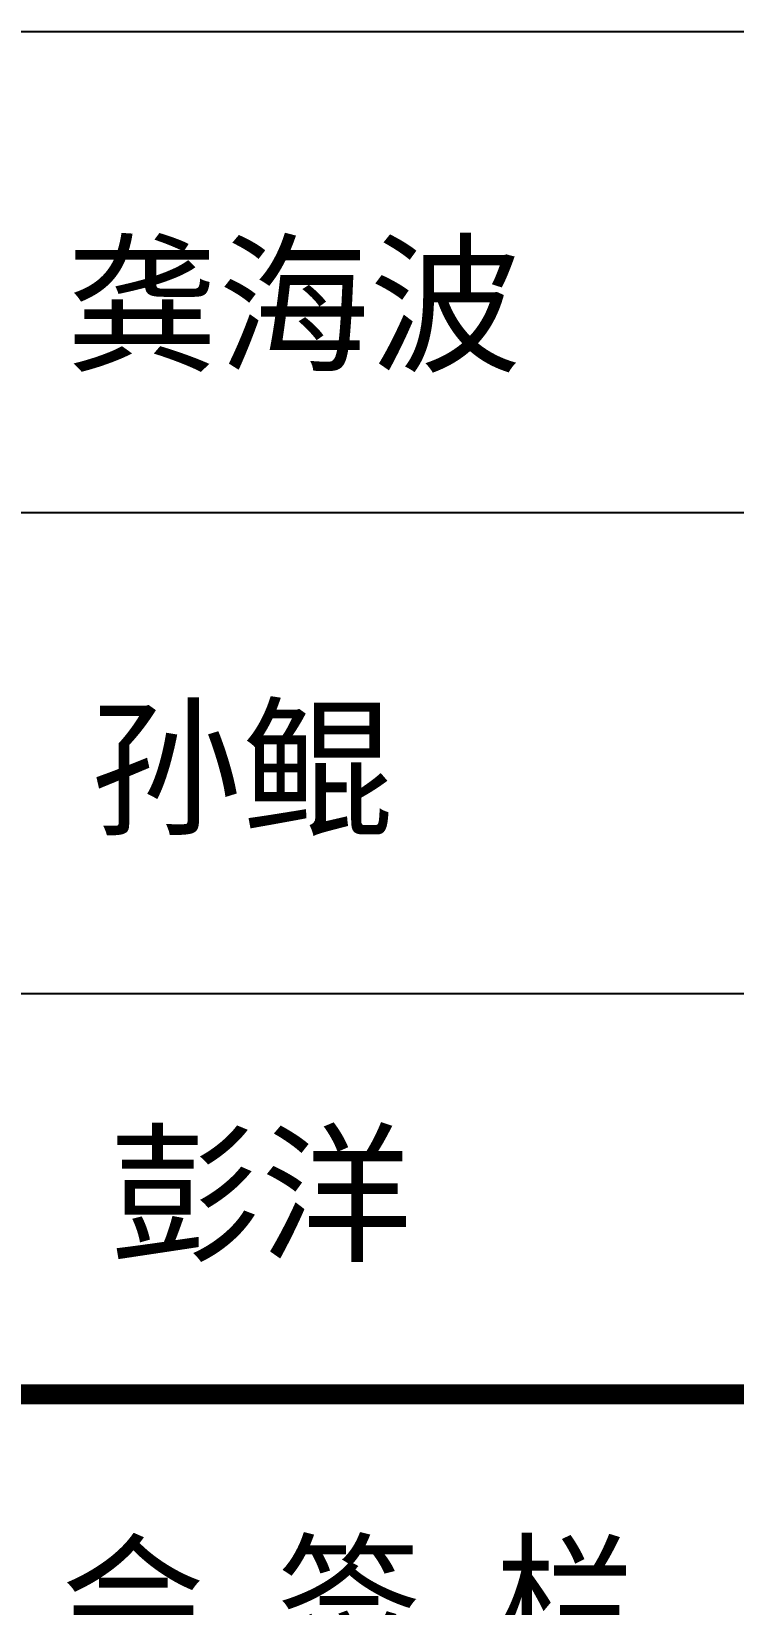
# Model space of a CAD drawing. Extents: x -17471 to 313636, y -71590 to 757901.
# Drawn here: x 308812 to 310557, y 113944 to 117852 of the extents above; entities that cross this region are included whole.
import ezdxf

# ---------------------------------------------------------------- set-up
doc = ezdxf.new("R2010")
doc.units = 0
doc.header["$LTSCALE"] = 1000
doc.header["$MEASUREMENT"] = 0
doc.layers.add('1505', color=2, linetype='Continuous')
doc.layers.add('图框', color=7, linetype='Continuous')
doc.styles.add('STYLE-黑体', font='simhei.ttf')

# ---------------------------------------------------------------- blocks, each defined once
blk = doc.blocks.new('A$C12B23ACB')
at = {"layer": '图框', "color": 4, "style": 'STYLE-黑体'}
for s, p in [('龚海波', (420.2, -4808.6)), ('孙鲲', (508.8, -6535)), ('彭洋', (578.9, -8122.6))]:
    blk.add_text(s, height=414.14, dxfattribs=at).set_placement(p)
blk = doc.blocks.new('结构图签1')
at = {"layer": '图框', "color": 0}
for p, q in [((333761.4, 46262.2), (339770.6, 46262.2)), ((333761.4, 45067), (339770.6, 45067)), ((333761.4, 43871.8), (339770.6, 43871.8))]:
    blk.add_line(p, q, dxfattribs=at)
at = {"layer": '图框', "color": 0, "const_width": 50}
blk.add_lwpolyline([(333761.4, 42875.8), (339770.6, 42875.8)], dxfattribs=at)
at = {"layer": '1505', "xscale": 0.667, "yscale": 0.667, "zscale": 0.667}
blk.add_blockref('A$C12B23ACB', (335753.4, 48652.6), dxfattribs=at)
at = {"layer": '图框', "color": 0, "style": 'STYLE-黑体'}
blk.add_text('会 签 栏', height=262.94, dxfattribs=at).set_placement((336020.2, 42230.7))

msp = doc.modelspace()

# ---------------------------------------------------------------- block references
msp.add_blockref('结构图签1', (-27134.7, 71590.1))

doc.saveas('drawing.dxf')
